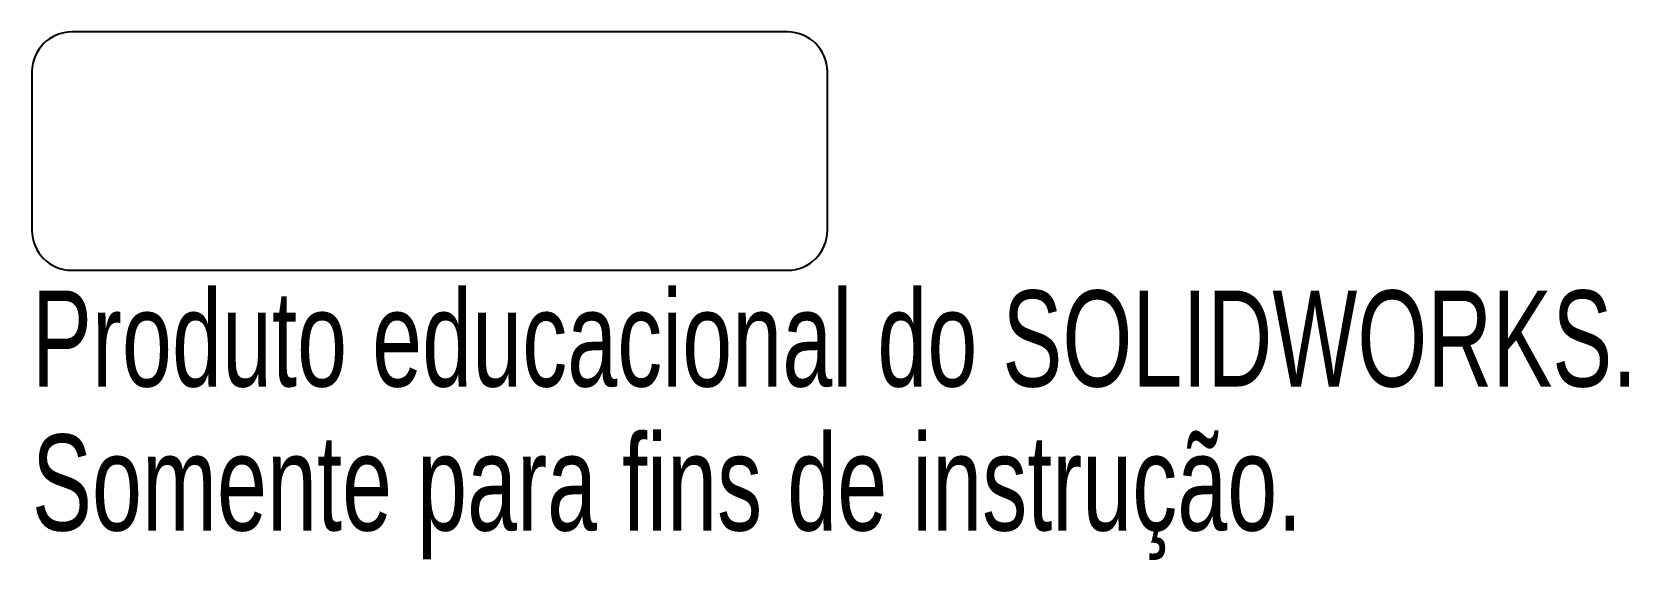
# Model space of a CAD drawing. Header units: millimetres. Extents: x -23.6 to 56.7, y -23.3 to 3.3.
import ezdxf

# ---------------------------------------------------------------- set-up
doc = ezdxf.new("R2010")
doc.units = ezdxf.units.MM
doc.styles.add('SLDTEXTSTYLE0', font='TXT', dxfattribs={"width": 0.7})

msp = doc.modelspace()

# ---------------------------------------------------------------- linework, layer by layer
at = {"color": 7, "linetype": 'Continuous', "lineweight": 25}
for p, q in [((14.377, 3.309), (-21.623, 3.309)), ((-23.623, 1.309), (-23.623, -6.691)), ((16.377, -6.691), (16.377, 1.309)), ((-21.623, -8.691), (14.377, -8.691))]:
    msp.add_line(p, q, dxfattribs=at)
for centre, start, end in [((-21.623, 1.309), 90, 180), ((14.377, 1.309), 0, 90), ((-21.623, -6.691), 180, 270), ((14.377, -6.691), 270, 0)]:
    msp.add_arc(centre, 2, start, end, dxfattribs=at)

# ---------------------------------------------------------------- texts
at = {"color": 7, "linetype": 'Continuous', "char_height": 4.83362, "attachment_point": 1, "style": 'SLDTEXTSTYLE0'}
for s, insert in [('Produto educacional do SOLIDWORKS.', (-23.623, -9.711)), ('Somente para fins de instrução.', (-23.623, -16.961))]:
    msp.add_mtext(s, dxfattribs=dict(at, insert=insert))

doc.saveas('drawing.dxf')
